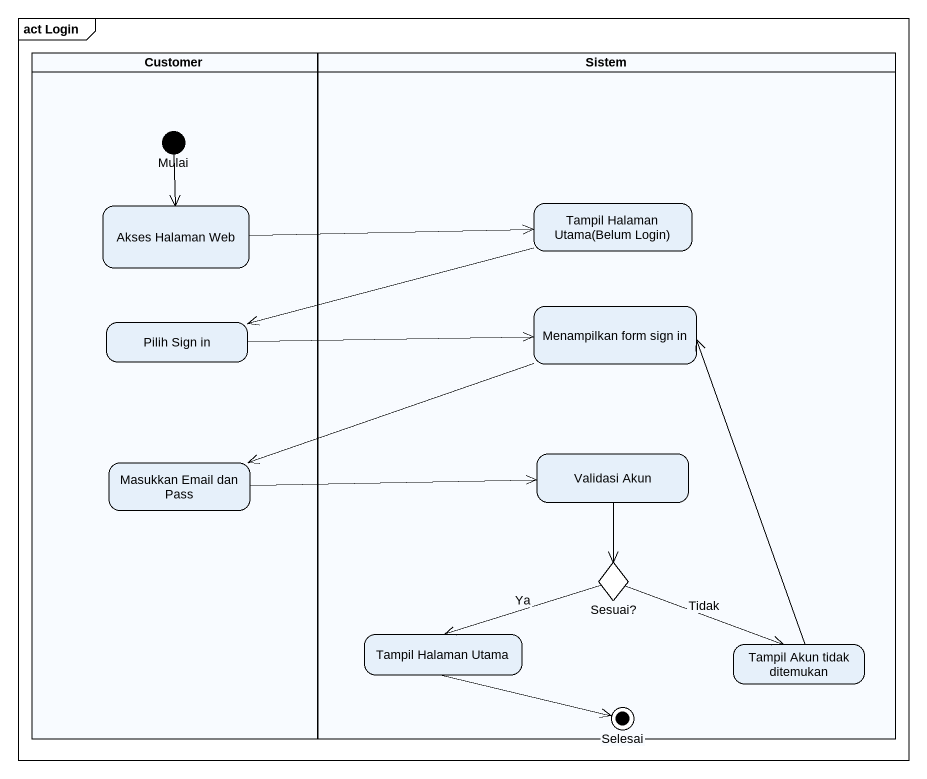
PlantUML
@startuml
mainframe act Login
hide empty description
state Customer <<partition>> {
  state Mulai <<start>>
  state "Akses Halaman Web" as Akses_Halaman_Web
  state "Pilih Sign in" as Pilih_Sign_in
  state "Masukkan Email dan Pass" as Masukkan_Email_dan_Pass
}
state Sistem <<partition>> {
  state "Tampil Halaman Utama(Belum Login)" as Tampil_Halaman_Utama_Belum
  state "Menampilkan form sign in" as Menampilkan_form_sign_in
  state "Validasi Akun" as Validasi_Akun
  state "Sesuai?" as Sesuai <<choice>>
  state "Tampil Halaman Utama" as Tampil_Halaman_Utama
  state "Tampil Akun tidak ditemukan" as Tampil_Akun_tidak_ditemukan
  state Selesai <<end>>
}
Mulai --> Akses_Halaman_Web
Akses_Halaman_Web -right-> Tampil_Halaman_Utama_Belum
Tampil_Halaman_Utama_Belum -left-> Pilih_Sign_in
Menampilkan_form_sign_in -left-> Masukkan_Email_dan_Pass
Pilih_Sign_in -right-> Menampilkan_form_sign_in
Masukkan_Email_dan_Pass -right-> Validasi_Akun
Validasi_Akun --> Sesuai
Sesuai -left-> Tampil_Halaman_Utama : Ya
Sesuai -right-> Tampil_Akun_tidak_ditemukan : Tidak
Tampil_Halaman_Utama -right-> Selesai
Tampil_Akun_tidak_ditemukan -up-> Menampilkan_form_sign_in
@enduml
